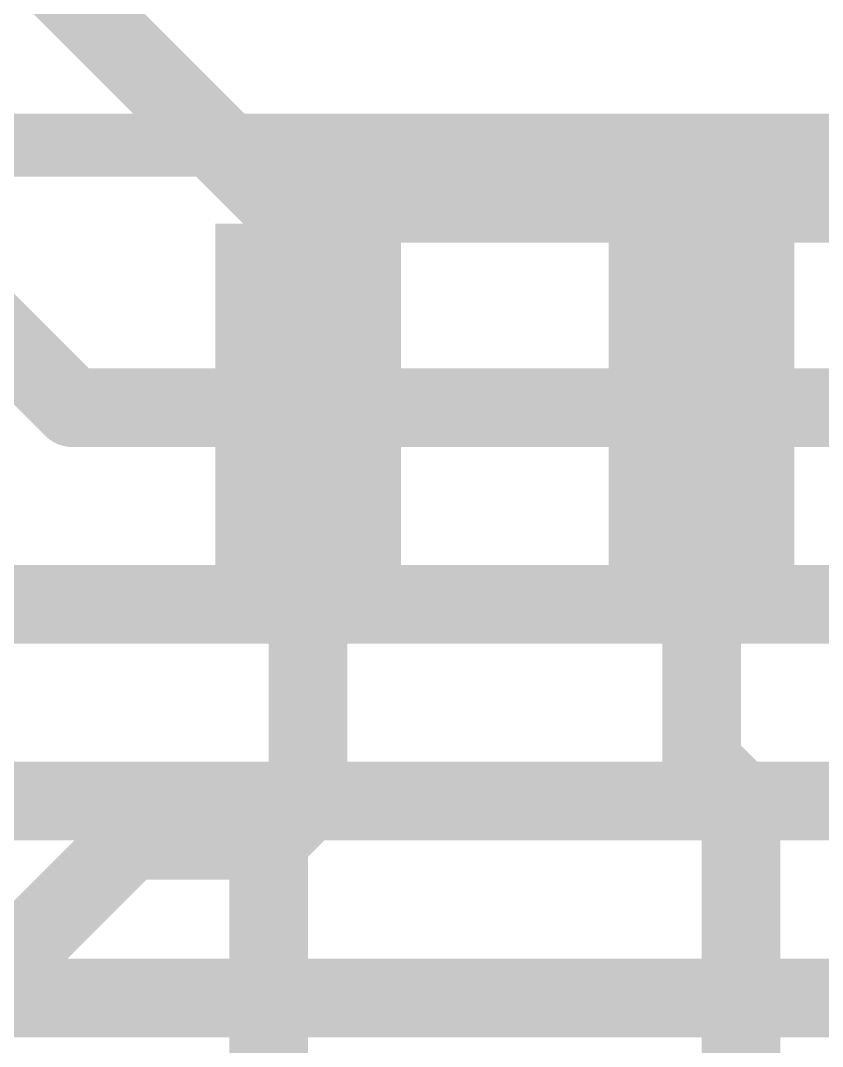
# Model space of a CAD drawing. Extents: x -8 to 102, y -79 to 54.
# Drawn here: x 37.299 to 39.887, y 7.336 to 10.648 of the extents above; entities that cross this region are included whole.
import ezdxf

# ---------------------------------------------------------------- set-up
doc = ezdxf.new("R2010")
doc.units = 0
for name, color, linetype in [('1', 12, 'CONTINUOUS'), ('16', 132, 'CONTINUOUS'), ('21', 41, 'CONTINUOUS'), ('51', 53, 'CONTINUOUS')]:
    doc.layers.add(name, color=color, linetype=linetype)

# ---------------------------------------------------------------- blocks, each defined once
blk = doc.blocks.new('RECT')
blk.add_solid([(-0.5, -0.5), (0.5, -0.5), (-0.5, 0.5), (0.5, 0.5)])

msp = doc.modelspace()

# ---------------------------------------------------------------- linework, layer by layer
at = {"layer": '1', "const_width": 0.254}
for points in [[(38.227, 9.392), (38.227, 8.128)], [(39.497, 8.255), (39.497, 9.392)], [(39.624, 8.128), (39.497, 8.255)], [(38.227, 8.128), (38.1, 8.001)], [(39.624, 6.692), (39.624, 8.128)], [(37.652, 8.001), (36.83, 7.179)], [(37.652, 8.001), (38.1, 8.001)], [(38.1, 8.001), (38.1, 6.692)]]:
    msp.add_lwpolyline(points, dxfattribs=at)
at = {"layer": '1', "const_width": 0.127}
for points in [[(38.2905, 9.392, 1), (38.1635, 9.392)], [(39.5605, 9.392, 1), (39.4335, 9.392)], [(39.5419, 8.2999, 1), (39.4521, 8.2101)], [(39.4335, 8.255, 1), (39.5605, 8.255)], [(38.2719, 8.0831, 1), (38.1821, 8.1729)], [(39.6875, 8.128, 1), (39.5605, 8.128)], [(39.5791, 8.0831, 1), (39.6689, 8.1729)], [(38.1635, 8.128, 1), (38.2905, 8.128)], [(37.652, 8.0645, 1), (37.652, 7.9375)], [(37.6969, 7.9561, 1), (37.6071, 8.0459)], [(38.1635, 8.001, 1), (38.0365, 8.001)], [(38.1, 7.9375, 1), (38.1, 8.0645)], [(38.0551, 8.0459, 1), (38.1449, 7.9561)]]:
    msp.add_lwpolyline(points, format="xyb", dxfattribs=at)
at = {"layer": '16', "const_width": 0.254}
for points in [[(38.1307, 10.0584), (34.798, 13.3911)], [(37.4673, 9.398), (33.909, 12.9563)], [(57.0484, 10.0584), (38.1307, 10.0584)], [(68.58, 9.398), (37.4673, 9.398)], [(72.918, 8.763), (36.9045, 8.763)], [(73.66, 8.128), (36.322, 8.128)], [(35.687, 7.493), (74.168, 7.493)]]:
    msp.add_lwpolyline(points, dxfattribs=at)
at = {"layer": '16', "const_width": 0.127}
for points in [[(38.1307, 10.1219, 1), (38.1307, 9.9949)], [(38.0858, 10.0135, 1), (38.1756, 10.1033)], [(37.4673, 9.4615, 1), (37.4673, 9.3345)], [(37.4224, 9.3531, 1), (37.5122, 9.4429)]]:
    msp.add_lwpolyline(points, format="xyb", dxfattribs=at)
at = {"layer": '21', "const_width": 0.2032}
msp.add_lwpolyline([(36.5252, 10.2457), (41.2988, 10.2457)], dxfattribs=at)

# ---------------------------------------------------------------- block references
at = {"layer": '1', "xscale": 0.6, "yscale": 1.2}
for p in [(38.227, 9.392), (39.497, 9.392)]:
    msp.add_blockref('RECT', p, dxfattribs=at)
at = {"layer": '51', "xscale": 0.508, "yscale": 1.0287}
for p in [(38.227, 9.4044), (39.497, 9.4044)]:
    msp.add_blockref('RECT', p, dxfattribs=at)

doc.saveas('drawing.dxf')
